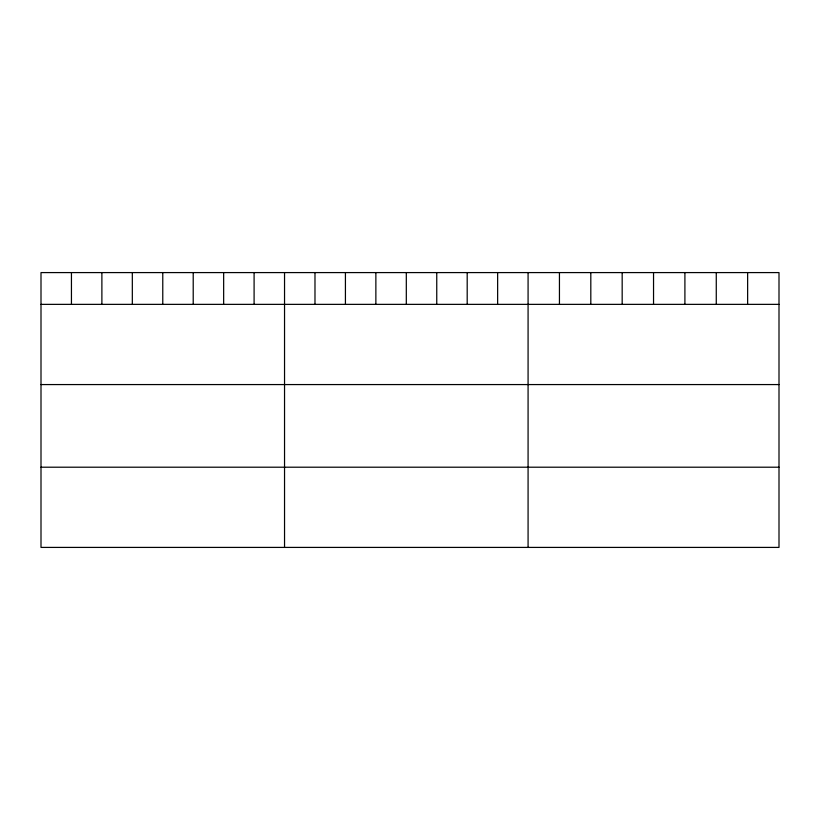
<?xml version="1.0" encoding="UTF-8"?>
<svg xmlns="http://www.w3.org/2000/svg" width="820" height="820" viewBox="0 0 820 820"><rect width="100%" height="100%" fill="white"/><g stroke="black" fill="none" stroke-linecap="round" stroke-linejoin="round"><path stroke-width="1.23" d="M779 304.363L779 547.411L41 547.411L41 272.588L779 272.588L779 304.363L41 304.363M41 384.57L779 384.57M41 467.205L779 467.205M747.635 272.588L747.635 304.363M716.27 272.588L716.27 304.363M684.905 272.588L684.905 304.363M653.54 272.588L653.54 304.363M622.175 272.588L622.175 304.363M590.81 272.588L590.81 304.363M559.445 272.588L559.445 304.363M528.08 272.588L528.08 547.411M497.637 272.588L497.637 304.363M467.195 272.588L467.195 304.363M436.752 272.588L436.752 304.363M406.31 272.588L406.31 304.363M375.867 272.588L375.867 304.363M345.425 272.588L345.425 304.363M314.982 272.588L314.982 304.363M284.54 272.588L284.54 547.411M254.097 272.588L254.097 304.363M223.655 272.588L223.655 304.363M193.212 272.588L193.212 304.363M162.77 272.588L162.77 304.363M132.327 272.588L132.327 304.363M101.885 272.588L101.885 304.363M71.442 272.588L71.442 304.363"/></g></svg>
